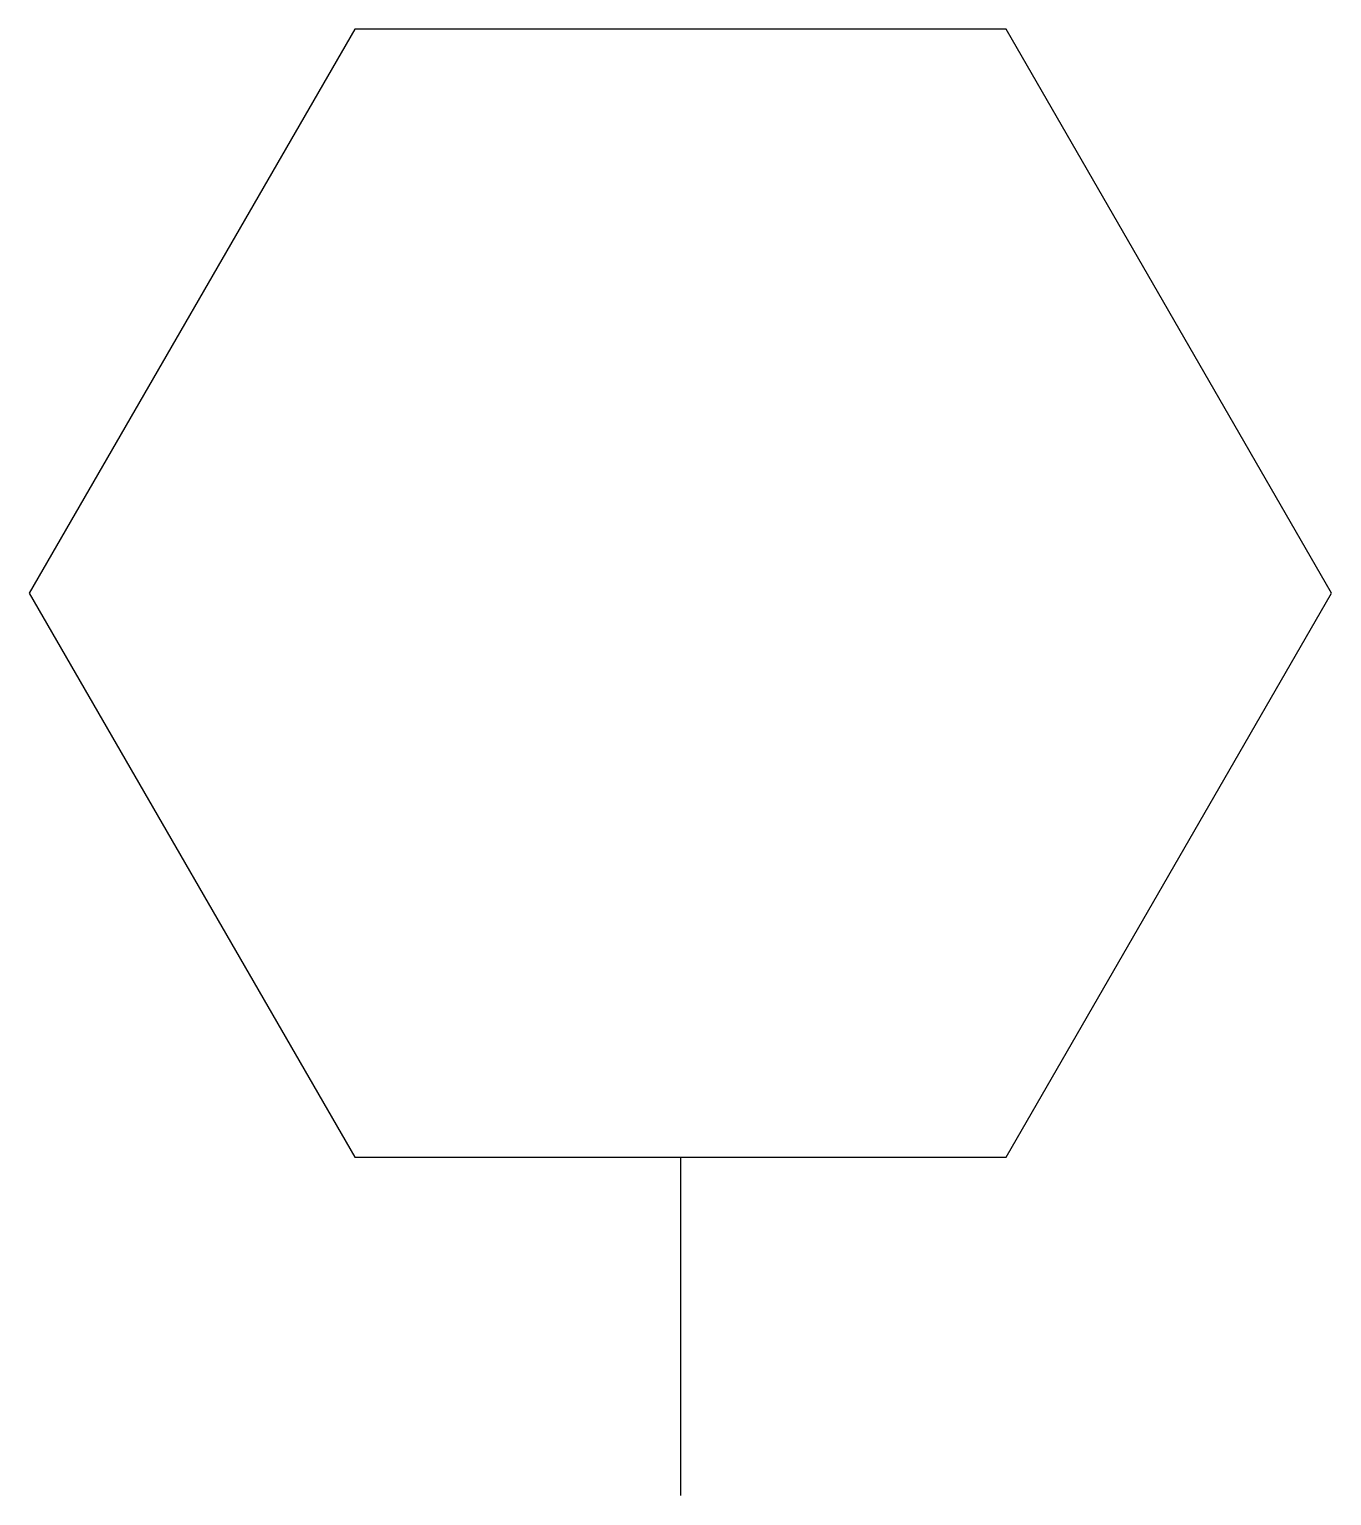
# Model space of a CAD drawing. Extents: x 576.7 to 588.3, y 268.8 to 281.8.
import ezdxf

# ---------------------------------------------------------------- set-up
doc = ezdxf.new("R2010")
doc.units = 0
doc.layers.get('0').update_dxf_attribs({"linetype": 'CONTINUOUS'})

msp = doc.modelspace()

# ---------------------------------------------------------------- linework, layer by layer
for p, q in [((579.603, 281.789), (576.716, 276.789)), ((585.377, 281.789), (579.603, 281.789)), ((588.263, 276.789), (585.377, 281.789)), ((576.716, 276.789), (579.603, 271.789)), ((585.377, 271.789), (588.263, 276.789)), ((579.603, 271.789), (585.377, 271.789)), ((582.49, 271.789), (582.49, 268.789))]:
    msp.add_line(p, q)

doc.saveas('drawing.dxf')
